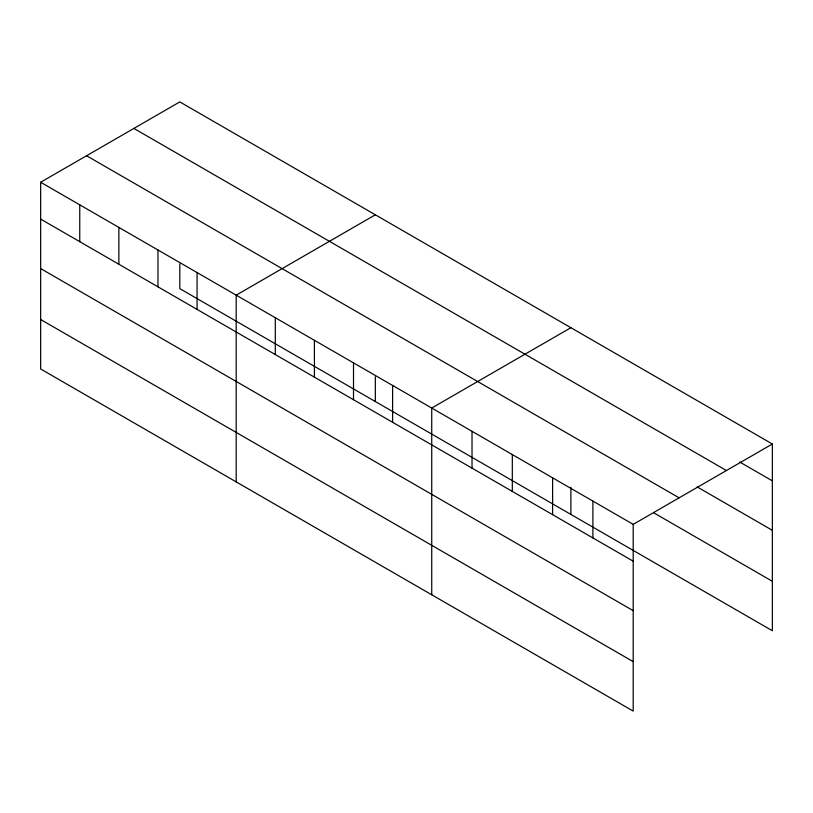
<?xml version="1.0" encoding="UTF-8"?>
<svg xmlns="http://www.w3.org/2000/svg" width="813" height="813" viewBox="0 0 813 813"><rect width="100%" height="100%" fill="white"/><g stroke="black" fill="none" stroke-linecap="round" stroke-linejoin="round"><path stroke-width="1.22" d="M40.65 182.254L633.195 524.355L633.195 711.09L40.65 368.99L40.65 182.254L179.805 101.91L772.35 444.01L772.35 630.746L179.805 288.645L179.805 263.91M375.342 214.805L236.187 295.149L236.187 481.885M570.889 327.7L431.733 408.035L431.733 594.77M633.195 524.355L772.35 444.01M739.678 461.997L772.35 480.859M133.881 128.424L726.426 470.524M697.208 486.936L772.35 530.32M86.574 155.74L679.119 497.841M653.652 512.749L772.35 581.285M40.65 219.093L633.195 561.194M40.65 268.564L633.195 610.665M40.65 319.519L633.195 661.63M592.901 501.093L592.901 537.932M570.889 487.231L570.889 514.436M552.606 477.831L552.606 514.67M512.312 454.569L512.312 491.408M472.018 431.307L472.018 468.146M392.618 385.464L392.618 422.303M375.342 376.805L375.342 401.541M353.513 362.883L353.513 399.722M314.407 340.301L314.407 377.151M275.302 317.72L275.302 354.57M197.081 272.568L197.081 309.407M157.976 249.987L157.976 286.826M118.871 227.406L118.871 264.255M79.755 204.825L79.755 241.674"/></g></svg>
